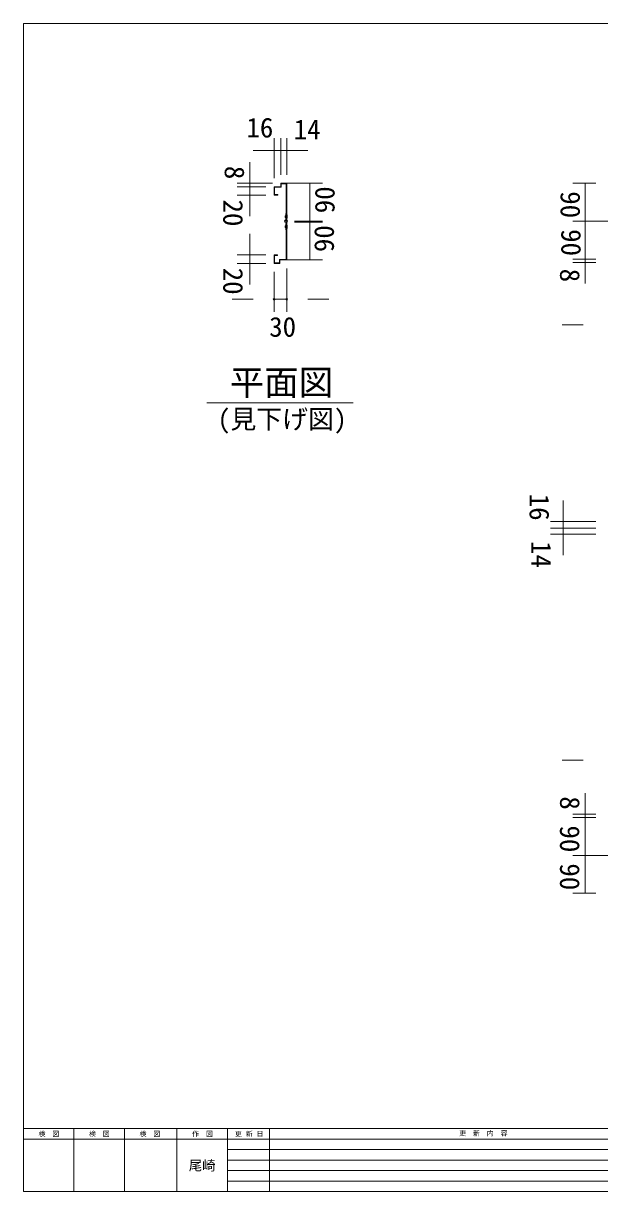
# Model space of a CAD drawing. Units: millimetres, scale not verified. Extents: x -2012 to 2012, y -1388 to 1388.
# Drawn here: x -2012 to -643, y -1388 to 1388 of the extents above; entities that cross this region are included whole.
import ezdxf
from ezdxf.enums import TextEntityAlignment as Align

# ---------------------------------------------------------------- set-up
doc = ezdxf.new("R2010")
doc.units = ezdxf.units.MM
doc.header["$LTSCALE"] = 8
doc.header["$PDMODE"] = 32
doc.header["$PDSIZE"] = 4
for name, color, linetype, lineweight in [('0-0_(2m)ｺｰﾅｰﾊﾟﾈﾙ', 7, 'Continuous', 9), ('0-1_0', 7, 'Continuous', 9), ('1-1_図面枠', 7, 'Continuous', 9)]:
    doc.layers.add(name, color=color, linetype=linetype, lineweight=lineweight)
doc.styles.add('ＭＳ ゴシック', font='')
doc.styles.get('ＭＳ ゴシック').set_extended_font_data('MS Gothic')

msp = doc.modelspace()

# ---------------------------------------------------------------- linework, layer by layer
at = {"layer": '0-0_(2m)ｺｰﾅｰﾊﾟﾈﾙ'}
for p, q in [((-2012.5, 1387.5), (-2012.5, -1387.5)), ((-1400.687, 999.574), (-1416.687, 999.56)), ((-1416.687, 999.56), (-1416.669, 979.56)), ((-1386.694, 1007.587), (-1400.694, 1007.574)), ((-1400.694, 1007.574), (-1400.687, 999.574)), ((-1387.894, 1006.386), (-1399.494, 1006.375)), ((-1387.894, 1006.386), (-1387.814, 918.086)), ((-1386.694, 1007.587), (-1386.614, 918.087)), ((-1408.169, 979.567), (-1416.669, 979.56)), ((-1408.17, 980.767), (-1415.47, 980.761)), ((-1408.17, 980.767), (-1408.169, 979.567)), ((-1390.325, 930.583), (-1388.825, 930.585)), ((-1390.325, 930.583), (-1390.321, 926.583)), ((-1390.321, 926.583), (-1388.821, 926.585)), ((-1388.83, 936.085), (-1387.83, 936.086)), ((-1388.83, 936.085), (-1388.816, 920.796)), ((-1387.817, 922.086), (-1386.617, 922.087)), ((-1386.614, 918.087), (-1387.814, 918.086)), ((-1385.626, 931.588), (-1385.62, 925.588)), ((-1390.394, 906.469), (-1388.894, 906.469)), ((-1390.394, 902.469), (-1390.394, 906.469)), ((-1390.394, 902.469), (-1388.894, 902.469)), ((-1388.894, 911.763), (-1388.894, 896.969)), ((-1388.894, 911.763), (-1387.894, 911.763)), ((-1388.894, 896.969), (-1387.894, 896.969)), ((-1387.894, 910.969), (-1386.694, 910.969)), ((-1386.694, 914.969), (-1386.694, 825.469)), ((-1385.694, 901.469), (-1385.694, 907.469)), ((-1416.694, 837.469), (-1416.694, 817.469)), ((-1408.194, 837.469), (-1416.694, 837.469)), ((-1415.494, 836.269), (-1415.494, 818.669)), ((-1408.194, 836.269), (-1415.494, 836.269)), ((-1408.194, 837.469), (-1408.194, 836.269)), ((-1402.694, 817.469), (-1416.694, 817.469)), ((-1387.894, 826.669), (-1403.894, 826.669)), ((-1402.694, 825.469), (-1402.694, 817.469)), ((-1386.694, 825.469), (-1402.694, 825.469))]:
    msp.add_line(p, q, dxfattribs=at)
for points in [[(-1399.494, 1006.375), (-1399.486, 998.375), (-1415.486, 998.361), (-1415.47, 980.761)], [(-1386.694, 914.969), (-1387.894, 914.969), (-1387.894, 826.669)], [(-1403.894, 826.669), (-1403.894, 818.669), (-1415.494, 818.669)]]:
    msp.add_lwpolyline(points, dxfattribs=at)
for radius in [3.25, 2.25]:
    msp.add_circle((-1388.312, 917.586), radius, dxfattribs=at)
for centre, start, end in [((-1386.626, 931.587), 0.052, 90.052), ((-1386.62, 925.587), 270.052, 0.052), ((-1386.694, 907.469), 0, 90), ((-1386.694, 901.469), 270, 0)]:
    msp.add_arc(centre, 1, start, end, dxfattribs=at)
at = {"layer": '0-1_0'}
for p, q in [((-1416.687, 1019.56), (-1416.687, 1115.206)), ((-1400.687, 1027.56), (-1400.687, 1115.206)), ((-1400.687, 1027.56), (-1400.687, 1115.206)), ((-1386.687, 1027.56), (-1386.687, 1115.206)), ((-1416.687, 1085.206), (-1466.687, 1085.206)), ((-1400.687, 1085.206), (-1450.687, 1085.206)), ((-1400.687, 1085.206), (-1416.687, 1085.206)), ((-1400.687, 1085.206), (-1350.687, 1085.206)), ((-1386.687, 1085.206), (-1400.687, 1085.206)), ((-1386.687, 1085.206), (-1336.687, 1085.206)), ((-1474.341, 1007.574), (-1474.341, 1057.574)), ((-1474.341, 999.574), (-1474.341, 1049.574)), ((-1420.694, 1007.574), (-1504.341, 1007.574)), ((-1436.694, 999.574), (-1504.341, 999.574)), ((-1436.694, 999.574), (-1504.341, 999.574)), ((-1474.341, 1007.574), (-1474.341, 999.574)), ((-1474.341, 999.574), (-1474.341, 949.574)), ((-1474.341, 999.574), (-1474.341, 979.574)), ((-1386.697, 1007.587), (-1301.675, 1007.587)), ((-1331.675, 917.586), (-1331.675, 1007.587)), ((-652.09, 1007.587), (-707.11, 1007.587)), ((-677.11, 1007.587), (-677.11, 917.587)), ((-1436.694, 979.574), (-1504.341, 979.574)), ((-1474.341, 979.574), (-1474.341, 929.574)), ((-1368.312, 917.586), (-1301.675, 917.586)), ((-617.09, 917.587), (-707.11, 917.587)), ((-617.09, 917.587), (-707.11, 917.587)), ((-677.11, 917.587), (-677.11, 827.587)), ((-1368.312, 915.468), (-1301.675, 915.468)), ((-1331.675, 825.469), (-1331.675, 915.468)), ((-1474.348, 837.483), (-1474.348, 887.483)), ((-677.11, 827.587), (-677.11, 877.587)), ((-1436.702, 837.483), (-1504.348, 837.483)), ((-1474.348, 837.483), (-1474.348, 817.483)), ((-1436.702, 817.483), (-1504.348, 817.483)), ((-1474.348, 817.483), (-1474.348, 767.483)), ((-1386.697, 825.469), (-1301.675, 825.469)), ((-1386.694, 805.469), (-1386.694, 702.018)), ((-652.09, 827.587), (-707.11, 827.587)), ((-652.09, 827.587), (-707.11, 827.587)), ((-652.09, 819.587), (-707.11, 819.587)), ((-677.11, 827.587), (-677.11, 819.587)), ((-677.11, 819.587), (-677.11, 769.587)), ((-1416.694, 797.469), (-1416.694, 702.018)), ((-1466.694, 732.018), (-1516.694, 732.018)), ((-1336.694, 732.018), (-1286.694, 732.018)), ((-682.09, 671.091), (-732.09, 671.091)), ((-729.736, 204.542), (-729.736, 254.542)), ((-729.736, 188.542), (-729.736, 238.542)), ((-652.09, 204.542), (-759.736, 204.542)), ((-729.736, 188.542), (-729.736, 204.542)), ((-652.09, 188.542), (-759.736, 188.542)), ((-652.09, 188.542), (-759.736, 188.542)), ((-652.09, 174.542), (-759.736, 174.542)), ((-729.736, 188.542), (-729.736, 138.542)), ((-729.736, 174.542), (-729.736, 188.542)), ((-729.736, 174.542), (-729.736, 124.542)), ((-682.09, -362.415), (-732.09, -362.415)), ((-677.11, -490.91), (-677.11, -440.91)), ((-652.09, -490.91), (-707.11, -490.91)), ((-652.09, -498.91), (-707.11, -498.91)), ((-652.09, -498.91), (-707.11, -498.91)), ((-677.11, -490.91), (-677.11, -498.91)), ((-677.11, -498.91), (-677.11, -548.91)), ((-677.11, -498.91), (-677.11, -588.91)), ((-617.09, -588.91), (-707.11, -588.91)), ((-617.09, -588.91), (-707.11, -588.91)), ((-677.11, -588.91), (-677.11, -678.91)), ((-652.09, -678.91), (-707.11, -678.91))]:
    msp.add_line(p, q, dxfattribs=at)
msp.add_lwpolyline([(-1416.694, 732.018), (-1386.694, 732.018), (-1416.694, 732.018)], dxfattribs=at)
for p in [(-1416.694, 732.018), (-1386.694, 732.018)]:
    msp.add_point(p, dxfattribs=at)
at = {"layer": '1-1_図面枠'}
for p, q in [((-1576.425, 486.31), (-1228.964, 486.31)), ((-2012.5, -1237.5), (2012.5, -1237.5)), ((-1892.5, -1237.5), (-1892.5, -1387.5)), ((-1772.5, -1237.5), (-1772.5, -1387.5)), ((-1647.5, -1237.5), (-1647.5, -1387.5)), ((-1527.5, -1237.5), (-1527.5, -1387.5)), ((-1427.5, -1237.5), (-1427.5, -1387.5)), ((-2012.5, -1262.5), (-417.5, -1262.5)), ((-1527.5, -1287.5), (-417.5, -1287.5)), ((-1527.5, -1312.5), (-417.5, -1312.5)), ((-1527.5, -1337.5), (-417.5, -1337.5)), ((-1527.5, -1362.5), (-417.5, -1362.5))]:
    msp.add_line(p, q, dxfattribs=at)
for points in [[(-2012.5, -1387.5), (2012.5, -1387.5), (2012.5, 1387.5), (-2012.5, 1387.5)], [(-2012.5, 1387.5), (-2012.5, -1237.5), (2012.5, -1237.5)]]:
    msp.add_lwpolyline(points, dxfattribs=at)

# ---------------------------------------------------------------- texts
at = {"layer": '0-1_0', "color": 2, "style": 'ＭＳ ゴシック'}
for s, p in [('16', (-1482.362, 1102.337)), ('14', (-1370.103, 1097.996)), ('30', (-1428.294, 629.079))]:
    msp.add_text(s, height=46.92, dxfattribs=at).set_placement(p, align=Align.BOTTOM_LEFT)
for s, rotation, p in [('8', 270, (-1547.931, 1049.011)), ('90', 90, (-1258.894, 936.424)), ('90', 270, (-749.838, 988.75)), ('20', 270, (-1551.482, 969.099)), ('90', 90, (-1260.446, 844.306)), ('90', 270, (-748.122, 898.75)), ('20', 270, (-1551.489, 807.009)), ('8', 270, (-751.189, 804.777)), ('16', 270, (-823.667, 270.216)), ('14', 270, (-819.326, 157.958)), ('8', 270, (-751.189, -448.528)), ('90', 270, (-751.306, -517.747)), ('90', 270, (-751.306, -607.747))]:
    msp.add_text(s, height=46.92, rotation=rotation, dxfattribs=at).set_placement(p, align=Align.BOTTOM_LEFT)
at = {"layer": '1-1_図面枠', "style": 'ＭＳ ゴシック'}
for s, height, p in [('平面図', 60.06, (-1522.13, 486.369)), ('(見下げ図)', 45.04, (-1551.087, 411.45)), ('検\u3000図', 11.73, (-1976.5, -1259.6)), ('検\u3000図', 11.73, (-1856.5, -1259.6)), ('検\u3000図', 11.73, (-1736.5, -1259.6)), ('作\u3000図', 11.73, (-1611.5, -1259.6)), ('更 新 日', 11.73, (-1509.5, -1259.6)), ('更\u3000新\u3000内\u3000容', 11.73, (-976.974, -1258.063)), ('尾崎', 23.46, (-1619.5, -1344.2))]:
    msp.add_text(s, height=height, dxfattribs=at).set_placement(p, align=Align.BOTTOM_LEFT)

doc.saveas('drawing.dxf')
